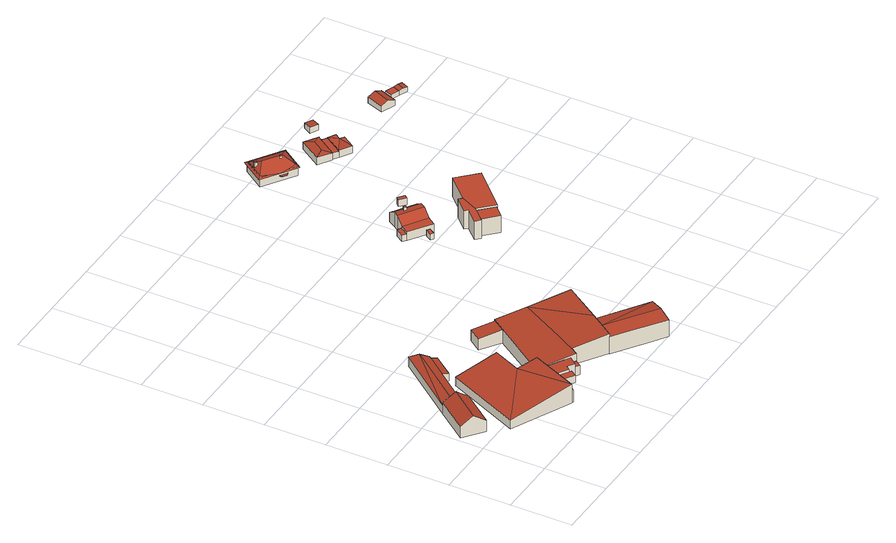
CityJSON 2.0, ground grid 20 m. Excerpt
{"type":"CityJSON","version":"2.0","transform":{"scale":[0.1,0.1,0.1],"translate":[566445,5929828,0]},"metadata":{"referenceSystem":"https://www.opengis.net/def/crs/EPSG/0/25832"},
"CityObjects":{
"building1":{"type":"Building","attributes":{"Grundfläche 2D":"256.583468","Grundhöhe NN":"0.899"},"geometry":[{"type":"Solid","lod":"3","boundaries":[[[[0,1,2]],[[1,3,2]],[[4,1,0,5,6,7]],[[8,9,10,11,12]],[[13,14,9,8,15]],[[16,17,7,6]],[[5,18,19,6]],[[7,20,21,4]],[[3,1,4,21,22]],[[2,3,22,23]],[[11,2,23,24,12]],[[15,8,12,24,25]],[[13,15,25,26]],[[0,2,11,10,9,14,13,26,18,5]],[[16,6,19,27]],[[7,17,28,20]],[[17,16,27,28]],[[21,20,28,27,19,18,26,25,24,23,22]]]],"semantics":{"surfaces":[{"type":"RoofSurface"},{"type":"WallSurface"},{"type":"GroundSurface"}],"values":[[0,0,0,0,0,0,1,1,1,1,1,1,1,1,1,1,1,2]]}}]},
"building2":{"type":"Building","attributes":{"Grundfläche 2D":"539.726416","Grundhöhe NN":"0.779"},"geometry":[{"type":"Solid","lod":"3","boundaries":[[[[29,30,31]],[[29,32,33,34]],[[34,35,30,29]],[[36,37,38,39]],[[40,38,37]],[[41,42,43,44,45,46]],[[47,48,49,50,51,52,53]],[[29,31,54,55]],[[32,29,55,56]],[[33,32,56,57]],[[34,33,57,58]],[[35,34,58,59]],[[36,60,54,31,30,35,59,61,37]],[[39,53,62,60,36]],[[40,37,61,63]],[[41,46,47,53,39,38,40,63,64]],[[42,41,64,65]],[[43,42,65,66]],[[44,43,66,67]],[[53,52,68,62]],[[47,46,45,48]],[[69,50,49,48,45,44,67]],[[51,50,69,70]],[[52,51,70,68]],[[62,68,70,69,67,66,65,64,63,61,59,58,57,56,55,54,60]]]],"semantics":{"surfaces":[{"type":"RoofSurface"},{"type":"WallSurface"},{"type":"GroundSurface"}],"values":[[0,0,0,0,0,0,0,1,1,1,1,1,1,1,1,1,1,1,1,1,1,1,1,1,2]]}}]},
"building3":{"type":"Building","attributes":{"Grundfläche 2D":"4.173833","Grundhöhe NN":"0.146"},"geometry":[{"type":"Solid","lod":"3","boundaries":[[[[71,72,73,74]],[[75,76,74,73]],[[76,77,71,74]],[[77,78,72,71]],[[78,75,73,72]],[[78,77,76,75]]]],"semantics":{"surfaces":[{"type":"RoofSurface"},{"type":"WallSurface"},{"type":"GroundSurface"}],"values":[[0,1,1,1,1,2]]}}]},
"building4":{"type":"Building","attributes":{"Grundfläche 2D":"845.849093","Grundhöhe NN":"0.146"},"children":["building4-1"],"geometry":[{"type":"Solid","lod":"3","boundaries":[[[[79,80,81]],[[82,83,84,85,86,81,87]],[[79,81,86]],[[82,87,88]],[[39,89,90]],[[91,92,93,94,95,89,39,96,97,98]],[[97,99,100,98]],[[101,98,100]],[[102,103,104,105]],[[96,39,90,106,107]],[[97,96,107,108]],[[97,108,109,87,99]],[[110,111,101,100,99,87,81,80]],[[91,98,101,111,112,92]],[[104,113,114,95,94,93,92,112,115,105]],[[89,95,114,116]],[[90,89,116,106]],[[88,87,109,117]],[[118,119,85,84,83,82,88,117,120]],[[79,86,85,119,121]],[[80,79,121,110]],[[102,105,115,122]],[[103,102,122,123]],[[104,103,123,113]],[[119,118,120,117,109,108,107,106,116,114,113,123,122,115,112,111,110,121]]]],"semantics":{"surfaces":[{"type":"RoofSurface"},{"type":"WallSurface"},{"type":"GroundSurface"}],"values":[[0,0,0,0,0,0,0,0,0,1,1,1,1,1,1,1,1,1,1,1,1,1,1,1,2]]}}]},
"building4-1":{"type":"BuildingInstallation","parents":["building4"],"geometry":[{"type":"MultiSurface","lod":"3","boundaries":[[[124,125,126,127]],[[128,129,127,126]],[[129,130,124,127]],[[130,131,125,124]],[[131,128,126,125]],[[131,130,129,128]]],"semantics":{"surfaces":[{"type":"RoofSurface"},{"type":"WallSurface"},{"type":"OuterCeilingSurface"}],"values":[0,1,1,1,1,2]}}]},
"building5":{"type":"Building","attributes":{"Grundfläche 2D":"2.625053","Grundhöhe NN":"1.403"},"geometry":[{"type":"Solid","lod":"3","boundaries":[[[[132,133,134,135]],[[136,137,135,134]],[[137,138,132,135]],[[138,139,133,132]],[[139,136,134,133]],[[139,138,137,136]]]],"semantics":{"surfaces":[{"type":"RoofSurface"},{"type":"WallSurface"},{"type":"GroundSurface"}],"values":[[0,1,1,1,1,2]]}}]},
"building6":{"type":"Building","attributes":{"Grundfläche 2D":"96.915459","Grundhöhe NN":"1.403"},"children":["building6-1"],"geometry":[{"type":"Solid","lod":"3","boundaries":[[[[140,141,142,143,144]],[[143,145,146,147,144]],[[145,148,149,146]],[[148,150,151,149]],[[152,153,154,155,156]],[[142,141,157,158]],[[159,150,148,145,143,142,158,160]],[[151,150,159,161]],[[140,144,154,153,162,157,141]],[[149,151,161,163]],[[146,149,163,164]],[[146,164,165,155,147]],[[147,155,154,144]],[[156,155,165,166]],[[152,156,166,167]],[[153,152,167,162]],[[162,167,166,165,164,163,161,159,160,158,157]]]],"semantics":{"surfaces":[{"type":"RoofSurface"},{"type":"WallSurface"},{"type":"GroundSurface"}],"values":[[0,0,0,0,0,1,1,1,1,1,1,1,1,1,1,1,2]]}}]},
"building6-1":{"type":"BuildingInstallation","parents":["building6"],"geometry":[{"type":"MultiSurface","lod":"3","boundaries":[[[168,169,170,171]],[[171,170,172,173]],[[173,174,168,171]],[[169,168,174,175]],[[175,172,170,169]]],"semantics":{"surfaces":[{"type":"RoofSurface"},{"type":"WallSurface"}],"values":[0,1,1,1,1]}}]},
"building7":{"type":"Building","attributes":{"Grundfläche 2D":"27.528154","Grundhöhe NN":"1.634"},"geometry":[{"type":"Solid","lod":"3","boundaries":[[[[176,177,178,179]],[[177,176,180,181]],[[178,177,181,182]],[[179,178,182,183]],[[176,179,183,180]],[[181,180,183,182]]]],"semantics":{"surfaces":[{"type":"RoofSurface"},{"type":"WallSurface"},{"type":"GroundSurface"}],"values":[[0,1,1,1,1,2]]}}]},
"building8":{"type":"Building","attributes":{"Grundfläche 2D":"3.210140","Grundhöhe NN":"2.410"},"geometry":[{"type":"Solid","lod":"3","boundaries":[[[[184,185,186,187]],[[188,189,187,186]],[[189,190,184,187]],[[190,191,185,184]],[[191,188,186,185]],[[191,190,189,188]]]],"semantics":{"surfaces":[{"type":"RoofSurface"},{"type":"WallSurface"},{"type":"GroundSurface"}],"values":[[0,1,1,1,1,2]]}}]},
"building9":{"type":"Building","attributes":{"Grundfläche 2D":"156.585885","Grundhöhe NN":"1.679"},"geometry":[{"type":"Solid","lod":"3","boundaries":[[[[192,193,194,195,196,197]],[[198,199,193,192,200,201,202,203]],[[197,196,204,205]],[[192,197,205,206]],[[200,192,206,207]],[[201,200,207,208]],[[202,201,208,209]],[[203,202,209,210]],[[198,203,210,211]],[[193,199,198,211,212]],[[195,194,193,212,213]],[[196,195,213,204]],[[206,205,204,213,212,211,210,209,208,207]]]],"semantics":{"surfaces":[{"type":"RoofSurface"},{"type":"WallSurface"},{"type":"GroundSurface"}],"values":[[0,0,1,1,1,1,1,1,1,1,1,1,2]]}}]},
"building10":{"type":"Building","attributes":{"Grundfläche 2D":"101.934099","Grundhöhe NN":"0.852"},"children":["building10-1","building10-2","building10-3"],"geometry":[{"type":"Solid","lod":"3","boundaries":[[[[214,215,216,217,218]],[[214,218,219,220,221,215]],[[222,223,216,224,225]],[[225,224,226,227,222]],[[223,222,228,218,217,216]],[[229,227,226,224,230,231]],[[229,231,230,220,232]],[[220,219,218,228,233,234,229,232]],[[233,228,222,227,234]],[[234,227,229]],[[235,223,217,214,236,237,238]],[[225,235,238,239]],[[239,240,225]],[[241,231,226,240,239,242]],[[237,236,219,243,232,241,242]],[[237,242,239,238]],[[215,214,217,216]],[[219,236,214,215,221,243]],[[216,223,235,225,224]],[[226,224,225,240]],[[217,223,216]],[[226,231,230,224]],[[241,232,220,230,231]],[[243,221,220,232]]]],"semantics":{"surfaces":[{"type":"RoofSurface"},{"type":"WallSurface"},{"type":"GroundSurface"}],"values":[[0,0,0,0,0,0,0,0,0,0,1,1,1,1,1,2,0,0,0,0,0,0,0,0]]}}]},
"building10-1":{"type":"BuildingInstallation","parents":["building10"],"geometry":[{"type":"MultiSurface","lod":"3","boundaries":[[[244,245,246,247,248]],[[249,250,246,245]],[[251,247,246,250]],[[244,248,247,251,252,253]],[[253,249,245,244]]],"semantics":{"surfaces":[{"type":"RoofSurface"},{"type":"WallSurface"}],"values":[0,1,1,1,1]}}]},
"building10-2":{"type":"BuildingInstallation","parents":["building10"],"geometry":[{"type":"MultiSurface","lod":"3","boundaries":[[[254,255,256,257]],[[257,256,258,259]],[[254,257,259,260]],[[255,254,260,261]],[[256,255,261,258]]],"semantics":{"surfaces":[{"type":"RoofSurface"},{"type":"WallSurface"}],"values":[0,1,1,1,1]}}]},
"building10-3":{"type":"BuildingInstallation","parents":["building10"],"geometry":[{"type":"MultiSurface","lod":"3","boundaries":[[[262,263,264,265]],[[262,265,266,267]],[[264,263,268,269]],[[266,265,264,269]],[[267,268,263,262]],[[267,266,269,268]]],"semantics":{"surfaces":[{"type":"RoofSurface"},{"type":"WallSurface"},{"type":"OuterCeilingSurface"}],"values":[0,1,1,1,1,2]}}]},
"building11":{"type":"Building","attributes":{"Grundfläche 2D":"42.384345","Grundhöhe NN":"0.814"},"geometry":[{"type":"Solid","lod":"3","boundaries":[[[[270,271,272,273]],[[273,272,274]],[[275,271,270]],[[276,274,272,271,275]],[[270,273,277,278]],[[275,270,278,279]],[[280,274,276,275,279,281]],[[273,274,280,277]],[[281,279,278,277,280]]]],"semantics":{"surfaces":[{"type":"RoofSurface"},{"type":"WallSurface"},{"type":"GroundSurface"}],"values":[[0,0,0,0,1,1,1,1,2]]}}]},
"building12":{"type":"Building","attributes":{"Grundfläche 2D":"43.334797","Grundhöhe NN":"0.846"},"geometry":[{"type":"Solid","lod":"3","boundaries":[[[[282,283,284,285,286]],[[287,288,289]],[[290,288,287]],[[287,289,291]],[[290,287,292]],[[284,283,281,293]],[[285,284,293,294]],[[282,286,295,296]],[[283,282,296,281]],[[288,285,294,297,289]],[[291,289,297,298]],[[287,291,298,299]],[[292,287,299,300]],[[292,300,295,286,290]],[[290,286,285,288]],[[293,281,296,295,300,299,298,297,294]]]],"semantics":{"surfaces":[{"type":"RoofSurface"},{"type":"WallSurface"},{"type":"GroundSurface"}],"values":[[0,0,0,0,0,1,1,1,1,1,1,1,1,1,1,2]]}}]},
"building13":{"type":"Building","attributes":{"Grundfläche 2D":"8.481893","Grundhöhe NN":"1.045"},"geometry":[{"type":"Solid","lod":"3","boundaries":[[[[301,302,303,304]],[[305,306,304,303]],[[306,307,301,304]],[[307,308,302,301]],[[308,305,303,302]],[[308,307,306,305]]]],"semantics":{"surfaces":[{"type":"RoofSurface"},{"type":"WallSurface"},{"type":"GroundSurface"}],"values":[[0,1,1,1,1,2]]}}]},
"building14":{"type":"Building","attributes":{"Grundfläche 2D":"29.292537","Grundhöhe NN":"0.691"},"geometry":[{"type":"Solid","lod":"3","boundaries":[[[[309,310,311,312]],[[313,310,309,314]],[[312,311,315,316]],[[314,309,312,316,317]],[[313,314,317,318]],[[315,311,310,313,318]],[[317,316,315,318]]]],"semantics":{"surfaces":[{"type":"RoofSurface"},{"type":"WallSurface"},{"type":"GroundSurface"}],"values":[[0,0,1,1,1,1,2]]}}]},
"building15":{"type":"Building","attributes":{"Grundfläche 2D":"7.555998","Grundhöhe NN":"0.721"},"geometry":[{"type":"Solid","lod":"3","boundaries":[[[[319,320,321,322]],[[323,324,322,321]],[[324,325,319,322]],[[325,326,320,319]],[[326,323,321,320]],[[326,325,324,323]]]],"semantics":{"surfaces":[{"type":"RoofSurface"},{"type":"WallSurface"},{"type":"GroundSurface"}],"values":[[0,1,1,1,1,2]]}}]},
"building16":{"type":"Building","attributes":{"Grundfläche 2D":"8.268756","Grundhöhe NN":"0.723"},"geometry":[{"type":"Solid","lod":"3","boundaries":[[[[327,320,319,328]],[[329,327,328,330]],[[330,328,319,325,331]],[[329,330,331,332]],[[320,327,329,332,326]],[[319,320,326,325]],[[331,325,326,332]]]],"semantics":{"surfaces":[{"type":"RoofSurface"},{"type":"WallSurface"},{"type":"GroundSurface"}],"values":[[0,0,1,1,1,1,2]]}}]}
},
"vertices":[
[108,360,49],[255,548,49],[85,379,39],[238,573,41],[271,524,39],[130,343,39],[214,451,39],[267,519,39],[38,252,74],[118,353,74],[108,360,66],[85,379,47],[6,277,47],[149,329,47],[130,343,63],[69,227,47],[230,438,35],[280,502,35],[130,343,9],[214,451,9],[267,519,9],[271,524,9],[238,573,9],[85,379,9],[6,277,9],[69,227,9],[149,329,9],[230,438,9],[280,502,9],
[310,261,64],[308,83,74],[372,231,74],[350,349,65],[223,412,37],[115,174,37],[307,81,74],[365,215,64],[308,83,64],[347,154,48],[371,211,48],[315,80,48],[347,154,33],[400,120,33],[413,141,33],[405,146,33],[404,144,33],[356,176,33],[356,176,41],[404,144,43],[405,146,43],[411,154,45],[432,140,46],[448,163,50],[371,211,47],[372,231,8],[310,261,8],[350,349,8],[223,412,8],[115,174,8],[307,81,8],[365,215,8],[308,83,8],[371,211,8],[315,80,8],[347,154,8],[400,120,8],[413,141,8],[405,146,8],[448,163,8],[411,154,8],[432,140,8],
[448,132,33],[461,152,33],[446,161,33],[433,141,33],[446,161,1],[433,141,1],[448,132,1],[461,152,1],
[787,84,58],[631,189,60],[604,149,67],[615,80,60],[660,48,60],[661,48,60],[730,0,60],[758,41,67],[576,108,60],[575,107,60],[372,231,47],[365,215,47],[550,412,54],[505,442,49],[503,440,49],[475,399,49],[363,235,46],[463,153,58],[477,175,58],[592,384,58],[576,108,71],[631,189,71],[710,306,71],[440,483,39],[412,442,39],[475,399,46],[503,440,46],[365,215,1],[463,153,1],[477,175,1],[576,108,1],[631,189,1],[710,306,1],[505,442,1],[475,399,1],[363,235,1],[503,440,1],[372,231,1],[575,107,1],[661,48,1],[730,0,1],[660,48,1],[787,84,1],[440,483,1],[412,442,1],
[557,422,39],[550,412,39],[592,384,39],[598,396,39],[592,384,37],[598,396,37],[557,422,37],[550,412,37],
[803,804,34],[816,823,34],[806,829,34],[794,809,34],[806,829,14],[794,809,14],[803,804,14],[816,823,14],
[760,868,44],[759,866,44],[831,819,44],[847,844,45],[775,891,45],[862,866,67],[789,914,67],[778,895,49],[874,884,65],[801,931,65],[890,908,45],[816,955,45],[748,877,36],[760,868,36],[775,891,36],[778,895,36],[765,903,36],[759,866,14],[831,819,14],[890,908,14],[847,844,14],[816,955,14],[760,868,14],[801,931,14],[789,914,14],[778,895,14],[765,903,14],[748,877,14],
[824,905,78],[828,911,78],[822,915,78],[818,909,78],[822,915,66],[818,909,66],[824,905,66],[828,911,66],
[907,726,75],[876,694,75],[921,651,75],[952,682,75],[907,726,16],[876,694,16],[921,651,16],[952,682,16],
[898,944,48],[906,954,48],[887,970,48],[879,960,48],[887,970,24],[879,960,24],[898,944,24],[906,954,24],
[934,781,82],[907,726,82],[952,682,81],[954,680,81],[1065,794,82],[1004,854,83],[867,685,82],[876,694,82],[923,792,82],[882,749,82],[892,740,82],[852,699,82],[1065,794,17],[1004,854,17],[934,781,17],[923,792,17],[882,749,17],[892,740,17],[852,699,17],[867,685,17],[907,726,17],[954,680,17],
[890,1295,43],[890,1286,39],[944,1363,39],[907,1319,43],[890,1299,45],[863,1310,42],[838,1321,39],[856,1309,39],[933,1359,45],[936,1360,43],[836,1437,39],[887,1396,42],[836,1428,43],[836,1424,45],[890,1343,65],[793,1363,45],[782,1360,39],[789,1362,43],[814,1344,42],[880,1349,65],[835,1380,65],[937,1362,42],[889,1293,42],[889,1293,9],[937,1362,9],[837,1430,9],[837,1430,42],[789,1361,42],[789,1361,9],[841,1325,42],
[879,1348,67],[875,1343,67],[880,1339,67],[884,1344,67],[881,1347,67],[875,1343,61],[880,1339,61],[884,1344,64],[881,1347,64],[879,1348,64],
[824,1389,63],[828,1396,63],[822,1400,63],[818,1393,63],[822,1400,47],[818,1393,47],[824,1389,53],[828,1396,53],
[852,1307,30],[862,1311,30],[839,1327,30],[838,1317,30],[838,1317,28],[852,1307,28],[862,1311,28],[839,1327,28],
[961,1271,34],[993,1274,39],[1018,1311,39],[1009,1342,34],[1050,1314,34],[1003,1244,34],[1045,1306,34],[1009,1342,8],[961,1271,8],[1003,1244,8],[1050,1314,8],[1045,1306,8],
[1063,1294,30],[1045,1306,30],[1005,1247,30],[1023,1234,30],[1062,1292,30],[1074,1260,33],[1023,1234,32],[1060,1210,34],[1062,1292,33],[1088,1251,33],[1086,1278,33],[1005,1247,8],[1023,1234,8],[1062,1292,8],[1063,1294,8],[1060,1210,8],[1088,1251,8],[1074,1260,8],[1086,1278,8],
[1122,1373,28],[1097,1387,28],[1083,1361,30],[1108,1347,30],[1083,1361,10],[1108,1347,10],[1122,1373,10],[1097,1387,10],
[1297,1225,37],[1318,1280,37],[1295,1289,27],[1274,1234,27],[1341,1271,27],[1320,1216,27],[1295,1289,7],[1274,1234,7],[1320,1216,7],[1341,1271,7],
[1368,1230,23],[1378,1253,23],[1350,1264,22],[1341,1241,22],[1350,1264,7],[1341,1241,7],[1368,1230,7],[1378,1253,7],
[1393,1247,25],[1383,1224,25],[1408,1242,23],[1398,1218,23],[1398,1218,7],[1408,1242,7]
]}
